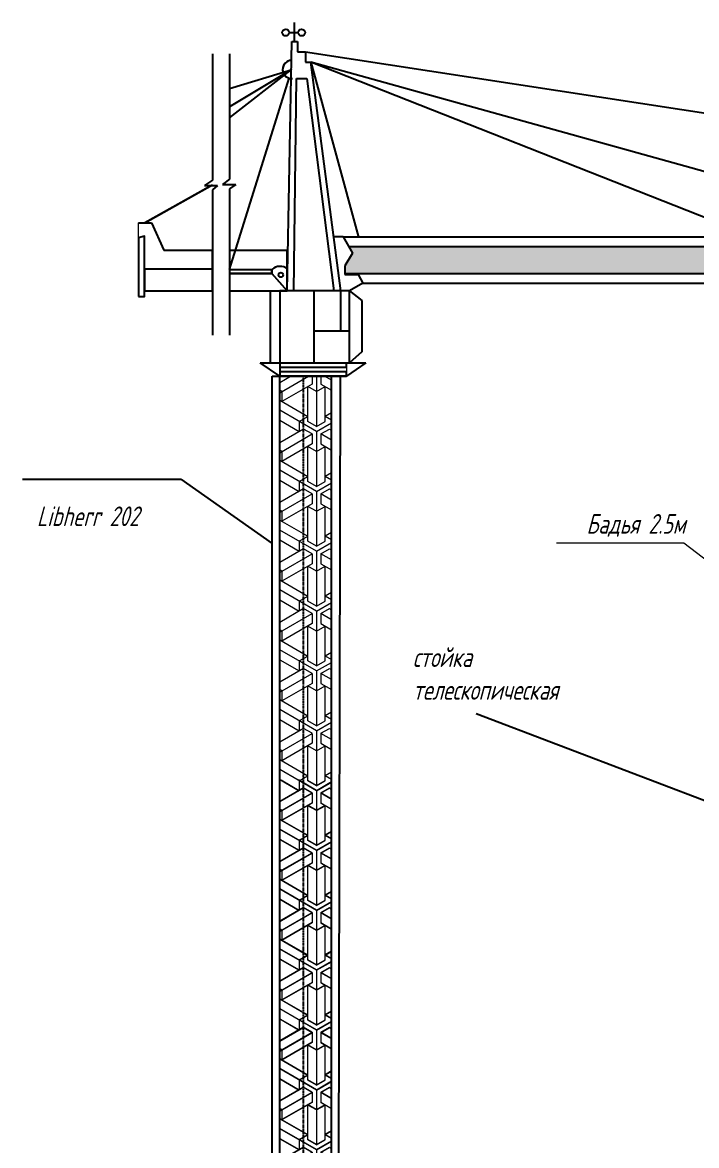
# Model space of a CAD drawing. Header units: millimetres. Extents: x 5763 to 12018931, y 39842 to 3600577.
# Drawn here: x 936872 to 951961, y 758712 to 783846 of the extents above; entities that cross this region are included whole.
import ezdxf

# ---------------------------------------------------------------- set-up
doc = ezdxf.new("R2010")
doc.units = ezdxf.units.MM
doc.linetypes.add('CENTER', pattern=[8, 5, -1, 1, -1])
doc.layers.add('1SERV2', color=9, linetype='Continuous')
doc.layers.add('AXESD', color=255, linetype='Continuous', lineweight=20)
doc.layers.add('Обвод', color=14, linetype='Continuous', lineweight=35)
doc.styles.get("Standard").update_dxf_attribs({"font": 'romans.shx', "width": 0.7, "oblique": 15, "height": 500})

msp = doc.modelspace()

# ---------------------------------------------------------------- hatches: boundary and pattern name
at = {"layer": 'AXESD'}
h = msp.add_hatch(dxfattribs=at)
h.set_pattern_fill('ESCHER', scale=21.978483, style=0)
h.set_pattern_definition([(60, (914171.9, 778230.34), (-669.905, 0.0005), [614.079, -55.8253]), (180, (914171.9, 778230.34), (334.952, -580.155), [614.079, -55.8253]), (300, (914171.9, 778230.34), (669.905, 0.0005), [614.079, -55.8253]), (60, (914227.7, 778230.34), (-669.905, 0.0005), [111.651, -558.2535]), (300, (914227.7, 778230.34), (669.905, 0.0005), [111.651, -558.2535]), (60, (914143.97, 778278.7), (-669.905, 0.0005), [111.651, -558.2535]), (180, (914143.97, 778278.7), (334.952, -580.155), [111.651, -558.2535]), (300, (914143.97, 778182), (669.905, 0.0005), [111.651, -558.2535]), (180, (914143.97, 778182), (334.952, -580.155), [111.651, -558.2535]), (60, (913948.6, 778230.34), (-669.905, 0.0005), [111.651, -558.2535]), (300, (913948.6, 778230.34), (669.905, 0.0005), [111.651, -558.2535]), (60, (914283.53, 778036.96), (-669.905, 0.0005), [111.651, -558.2535]), (180, (914283.53, 778036.96), (334.952, -580.155), [111.651, -558.2535]), (300, (914283.53, 778423.73), (669.905, 0.0005), [111.651, -558.2535]), (180, (914283.53, 778423.73), (334.952, -580.155), [111.651, -558.2535]), (0, (914283.53, 778327.04), (-334.952, 580.155), [390.7774, -279.127]), (0, (914283.53, 778133.65), (-334.952, 580.155), [390.7774, -279.127]), (120, (914199.8, 778375.4), (-669.905, -0.0005), [390.7774, -279.127]), (120, (914032.3, 778278.7), (-669.905, -0.0005), [390.7774, -279.127]), (240, (914032.3, 778182), (334.953, -580.1545), [390.7774, -279.127]), (240, (914199.8, 778085.3), (334.953, -580.1545), [390.7774, -279.127])])
h.paths.add_polyline_path([(944173.43991, 778833.55356), (970240.70582, 778833.55356, 0.0779389342), (970278.37306, 778783.90988), (970749.65961, 778230.34444), (944085.84615, 778230.34444), (944085.84615, 778400.40986), (944257.36445, 778683.29904)])
h = msp.add_hatch(dxfattribs=at)
h.set_pattern_fill('ESCHER', scale=43.956965, angle=90, style=0)
h.set_pattern_definition([(150, (941132.7, 753253.9), (-0.001, -1339.81), [1228.16, -111.65]), (270, (941132.7, 753253.9), (1160.31, 669.904), [1228.16, -111.65]), (30, (941132.7, 753253.9), (-0.001, 1339.81), [1228.16, -111.65]), (150, (941132.7, 753365.6), (-0.001, -1339.81), [223.3, -1116.51]), (30, (941132.7, 753365.6), (-0.001, 1339.81), [223.3, -1116.51]), (150, (941036, 753198.1), (-0.001, -1339.81), [223.3, -1116.51]), (270, (941036, 753198.1), (1160.31, 669.904), [223.3, -1116.51]), (30, (941229.4, 753198.1), (-0.001, 1339.81), [223.3, -1116.51]), (270, (941229.4, 753198.1), (1160.31, 669.904), [223.3, -1116.51]), (150, (941132.7, 752807.3), (-0.001, -1339.81), [223.3, -1116.51]), (30, (941132.7, 752807.3), (-0.001, 1339.81), [223.3, -1116.51]), (150, (941519.5, 753477.2), (-0.001, -1339.81), [223.3, -1116.51]), (270, (941519.5, 753477.2), (1160.31, 669.904), [223.3, -1116.51]), (30, (940746, 753477.2), (-0.001, 1339.81), [223.3, -1116.51]), (270, (940746, 753477.2), (1160.31, 669.904), [223.3, -1116.51]), (90, (940939.3, 753477.2), (-1160.31, -669.904), [781.555, -558.253]), (90, (941326.1, 753477.2), (-1160.31, -669.904), [781.555, -558.253]), (210, (940842.6, 753309.8), (0.001, -1339.81), [781.555, -558.253]), (210, (941036, 752974.8), (0.001, -1339.81), [781.555, -558.253]), (330, (941229.4, 752974.8), (1160.31, 669.906), [781.555, -558.253]), (330, (941422.8, 753309.8), (1160.31, 669.906), [781.555, -558.253])])
h.paths.add_polyline_path([(942631.77133, 775927.90165), (943788.82288, 775927.90165), (943788.82288, 753253.94108), (942631.77133, 753253.94108)])
h = msp.add_hatch(dxfattribs=at)
h.set_pattern_fill('ESCHER', scale=43.956965, angle=90, style=0)
h.set_pattern_definition([(150, (941130.7, 747902.6), (-0.001, -1339.81), [1228.16, -111.65]), (270, (941130.7, 747902.6), (1160.31, 669.904), [1228.16, -111.65]), (30, (941130.7, 747902.6), (-0.001, 1339.81), [1228.16, -111.65]), (150, (941130.7, 748014.3), (-0.001, -1339.81), [223.3, -1116.51]), (30, (941130.7, 748014.3), (-0.001, 1339.81), [223.3, -1116.51]), (150, (941034, 747846.8), (-0.001, -1339.81), [223.3, -1116.51]), (270, (941034, 747846.8), (1160.31, 669.904), [223.3, -1116.51]), (30, (941227.4, 747846.8), (-0.001, 1339.81), [223.3, -1116.51]), (270, (941227.4, 747846.8), (1160.31, 669.904), [223.3, -1116.51]), (150, (941130.7, 747456), (-0.001, -1339.81), [223.3, -1116.51]), (30, (941130.7, 747456), (-0.001, 1339.81), [223.3, -1116.51]), (150, (941517.4, 748126), (-0.001, -1339.81), [223.3, -1116.51]), (270, (941517.4, 748126), (1160.31, 669.904), [223.3, -1116.51]), (30, (940743.9, 748126), (-0.001, 1339.81), [223.3, -1116.51]), (270, (940743.9, 748126), (1160.31, 669.904), [223.3, -1116.51]), (90, (940937.3, 748126), (-1160.31, -669.904), [781.555, -558.25]), (90, (941324, 748126), (-1160.31, -669.904), [781.555, -558.25]), (210, (940840.6, 747958.5), (0.001, -1339.81), [781.555, -558.25]), (210, (941034, 747623.5), (0.001, -1339.81), [781.555, -558.25]), (330, (941227.4, 747623.5), (1160.31, 669.906), [781.555, -558.25]), (330, (941420.7, 747958.5), (1160.31, 669.906), [781.555, -558.25])])
h.paths.add_polyline_path([(943790.87419, 748873.0035), (942633.82264, 748873.0035), (942633.82264, 766892.52056), (943790.87419, 766892.52056)])

# ---------------------------------------------------------------- linework, layer by layer
at = {"color": 0}
for p, q in [((941122.57746, 783141.98338), (941122.57746, 780318.66735)), ((941507.42545, 783141.98338), (941507.42545, 780338.68945)), ((941507.42545, 782368.83686), (942887.76413, 782789.53095)), ((942887.76413, 782789.53095), (941507.42545, 781957.1182)), ((941507.42545, 781711.70998), (942887.66304, 782783.8378)), ((941507.42545, 778318.2469), (942839.17006, 782598.73114)), ((941507.42545, 781957.1182), (941507.42545, 781711.70998)), ((939613.74707, 779359.82728), (941122.57746, 780212.14981)), ((941100.8769, 780199.89139), (939613.74707, 779359.82728)), ((941122.57746, 780318.66735), (940945.61001, 780199.89139)), ((940945.61001, 780199.89139), (941239.33696, 780199.89139)), ((941239.33696, 780199.89139), (941122.57746, 780103.79029)), ((941507.42545, 780338.68945), (941346.4811, 780219.9135)), ((941346.4811, 780219.9135), (941651.20465, 780219.9135)), ((941651.20465, 780219.9135), (941507.42545, 780123.81239)), ((941122.57746, 780103.79029), (941122.57746, 776845.18285)), ((941507.42545, 780123.81239), (941507.42545, 776845.18285)), ((939470.08199, 779359.82728), (939757.41216, 779359.82728)), ((939757.41216, 779359.82728), (940033.8211, 778747.6949)), ((939606.33735, 779059.86691), (939470.08199, 779027.58018)), ((939470.08199, 779027.58018), (939470.08199, 777713.14732)), ((939606.33735, 778324.54614), (939606.33735, 779059.86691)), ((940033.8211, 778747.6949), (941122.57746, 778747.6949)), ((941122.57746, 778747.6949), (941122.57746, 778324.54614)), ((941122.57746, 777838.68183), (941122.57746, 778747.6949)), ((941507.42545, 778747.6949), (942815.99431, 778747.6949)), ((942799.8532, 777838.68183), (942799.8532, 778747.6949)), ((941122.57746, 778324.54614), (939606.33735, 778324.54614)), ((939606.33735, 778324.54614), (939606.33735, 777838.68183)), ((942457.6529, 778230.34444), (941507.02849, 778230.34444)), ((941507.42545, 778318.2469), (942457.6529, 778318.2469)), ((942457.6529, 778318.2469), (942457.6529, 778230.34444)), ((942457.6529, 778230.34444), (942457.6529, 778318.2469)), ((942799.8532, 777838.68183), (942457.6529, 778230.34444)), ((939470.08199, 777713.14732), (939606.33735, 777713.14732)), ((939606.33735, 777713.14732), (939606.33735, 777838.68183)), ((939606.33735, 777838.68183), (941122.57746, 777838.68183)), ((941507.42545, 777838.68183), (942799.8532, 777838.68183)), ((942413.37327, 777838.68183), (942413.37327, 776231.29817)), ((942194.97521, 776231.29817), (944560.91796, 776231.29817)), ((942630.88858, 775928.5148), (942194.97521, 776231.29817)), ((942631.77133, 776231.29817), (942630.88858, 775928.5148)), ((942631.77133, 776231.29817), (942631.77133, 776130.166)), ((944560.91796, 776231.29817), (944127.22763, 775927.90165)), ((944127.22763, 776130.166), (944127.22763, 776231.29817)), ((944127.22763, 775927.90165), (942630.88858, 775928.5148)), ((942630.88858, 775928.5148), (944127.22763, 775927.90165)), ((942631.77133, 776130.166), (944127.22763, 776130.166)), ((944127.22763, 776029.03382), (942631.77133, 776029.03382)), ((944127.22763, 775927.90165), (944127.22763, 776029.03382)), ((940416.38967, 773624.63237), (942460.76979, 772186.24333))]:
    msp.add_line(p, q, dxfattribs=at)
msp.add_line((953435.5767, 765929.83633), (947025.86117, 768374.39773))
msp.add_circle((942655.80522, 778195.3501), 51.87808, dxfattribs=at)
msp.add_arc((942899.65968, 782793.15643), 203.61775, 92.313229737, 265.652211769, dxfattribs=at)
at = {"layer": '1SERV2', "color": 7}
msp.add_line((936872.11103, 773624.63237), (940416.38967, 773624.63237), dxfattribs=at)
at = {"layer": 'AXESD', "color": 7, "lineweight": 25}
for p, q in [((943209.26473, 783186.27645), (970256.75262, 779049.24617)), ((944052.96498, 779049.24617), (970256.75262, 779049.24617)), ((944173.43991, 778833.55356), (970240.70582, 778833.55356)), ((944085.84615, 778230.34444), (970933.11083, 778230.34444)), ((944488.91413, 778014.65183), (970933.11083, 778014.65183)), ((943939.20943, 748873.0035), (943989.67163, 775927.90165))]:
    msp.add_line(p, q, dxfattribs=at)
at = {"layer": 'AXESD'}
for p, q in [((941122.57746, 783141.98338), (941122.57746, 780318.66735)), ((941507.42545, 783141.98338), (941507.42545, 780338.68945)), ((942899.65968, 782793.15643), (941507.42545, 781957.1182)), ((942899.65968, 782793.15643), (941507.42545, 782368.83686)), ((942899.65968, 782793.15643), (941507.42545, 781711.70998)), ((939613.74707, 779359.82728), (941122.57746, 780212.14981)), ((941122.57746, 780318.66735), (940945.61001, 780199.89139)), ((940945.61001, 780199.89139), (941239.33696, 780199.89139)), ((941239.33696, 780199.89139), (941122.57746, 780103.79029)), ((941507.42545, 780338.68945), (941346.4811, 780219.9135)), ((941346.4811, 780219.9135), (941651.20465, 780219.9135)), ((941651.20465, 780219.9135), (941507.42545, 780123.81239)), ((941122.57746, 780103.79029), (941122.57746, 776845.18285)), ((941507.42545, 780123.81239), (941507.42545, 776845.18285)), ((939470.08199, 779027.58018), (939470.08199, 779359.82728)), ((939470.08199, 779359.82728), (939757.41216, 779359.82728)), ((939757.41216, 779359.82728), (940033.8211, 778747.6949)), ((940033.8211, 778747.6949), (941122.57746, 778747.6949)), ((941507.42545, 778747.6949), (942815.99348, 778747.64822)), ((941122.57746, 778324.54614), (939606.33735, 778324.54614)), ((941122.57746, 777838.68183), (939606.33735, 777838.68183)), ((942631.77133, 777838.68183), (941507.02849, 777838.68183)), ((942413.37327, 776231.29817), (942413.37327, 777838.68183)), ((942631.77133, 776231.29817), (942194.97521, 776231.29817)), ((942194.97521, 776231.29817), (942631.77133, 775927.90165)), ((942631.77133, 776231.29817), (942631.77133, 776231.29817)), ((942631.77133, 776130.166), (942631.77133, 776231.29817)), ((944560.91796, 776231.29817), (942631.77133, 776231.29817)), ((944127.22763, 776231.29817), (944127.22763, 776231.29817)), ((944127.22763, 776231.29817), (944127.22763, 776130.166)), ((944127.22763, 775927.90165), (944560.91796, 776231.29817)), ((944127.22763, 776130.166), (942631.77133, 776130.166)), ((944127.22763, 776029.03382), (942631.77133, 776029.03382)), ((944127.22763, 775927.90165), (942631.77133, 775927.90165)), ((944127.22763, 776130.166), (944127.22763, 776029.03382)), ((944127.22763, 776029.03382), (944127.22763, 775927.90165)), ((940416.38967, 773624.63237), (942463.92007, 772184.02685))]:
    msp.add_line(p, q, dxfattribs=at)
at = {"layer": 'AXESD', "color": 7}
for p, q in [((951679.37472, 772195.42793), (948829.27774, 772195.42793)), ((953718.47633, 770628.51899), (951679.37472, 772195.42793))]:
    msp.add_line(p, q, dxfattribs=at)
at = {"layer": 'Обвод', "color": 7, "lineweight": 25}
for p, q in [((942962.56868, 783416.9619), (942962.56868, 783846.00708)), ((942843.77744, 783620.61631), (943043.19519, 783620.61631)), ((942799.8532, 777838.68183), (942898.90526, 783416.9619)), ((942898.90526, 783416.9619), (943026.2321, 783416.9619)), ((943026.2321, 783416.9619), (943026.2321, 783186.27645)), ((943026.2321, 783186.27645), (943209.26473, 783186.27645)), ((943209.26473, 783186.27645), (943209.26473, 782955.59131)), ((943209.26473, 782955.59131), (943328.63347, 782955.59131)), ((943328.63347, 782955.59131), (944392.30903, 779038.80781)), ((953227.63303, 779049.24617), (943328.63347, 782955.59131)), ((957385.7222, 779049.24617), (943328.63347, 782955.59131)), ((944000.56599, 777838.68183), (943328.63347, 782955.59131)), ((941507.42545, 778318.2469), (942839.17006, 782598.73114)), ((942945.57517, 777838.68183), (943006.52802, 782593.48154)), ((943006.52802, 782593.48154), (943241.33956, 782593.48154)), ((943241.33956, 782593.48154), (943839.05932, 777838.68183)), ((944052.96498, 779049.24617), (943841.59942, 779049.24617)), ((944052.96498, 779049.24617), (944257.36445, 778683.29904)), ((944257.36445, 778683.29904), (944085.84615, 778400.40986)), ((941507.02849, 778230.34444), (942457.6529, 778230.34444)), ((941507.42545, 778318.2469), (942457.6529, 778318.2469)), ((942457.6529, 778318.2469), (942457.6529, 778230.34444)), ((942457.6529, 778230.34444), (942457.6529, 778274.29567)), ((942457.6529, 778230.34444), (942799.8532, 777838.68183)), ((944085.84615, 778400.40986), (944085.84615, 778203.24472)), ((944085.84615, 778203.24472), (944386.00305, 778203.24472)), ((944386.00305, 778203.24472), (944488.91413, 778014.65183)), ((944488.91413, 778014.65183), (944191.8478, 777838.68183)), ((942799.8532, 777838.68183), (942631.77133, 777838.68183)), ((942631.77133, 777838.68183), (942631.77133, 776231.29817)), ((944191.8478, 777838.68183), (942799.8532, 777838.68183)), ((943401.6758, 776231.29817), (943401.6758, 777838.68183)), ((944000.56599, 776934.21546), (944000.56599, 777838.68183)), ((944191.8478, 776231.29817), (944191.8478, 777838.68183)), ((944191.8478, 777838.68183), (944466.80974, 777623.95604)), ((944466.80974, 777623.95604), (944466.80974, 776473.02601)), ((944191.8478, 776934.21546), (943401.6758, 776934.21546)), ((944466.80974, 776473.02601), (944191.8478, 776231.29817)), ((942631.77133, 776231.29817), (943788.82288, 776231.29817)), ((943788.82288, 776231.29817), (944191.8478, 776231.29817)), ((942460.76979, 748873.0035), (942460.76979, 775928.5148)), ((942460.76979, 775928.5148), (943788.82288, 775928.5148)), ((942631.77133, 748873.0035), (942631.77133, 775927.90165)), ((943788.82288, 748873.0035), (943788.82288, 775927.90165))]:
    msp.add_line(p, q, dxfattribs=at)
at = {"layer": 'Обвод', "color": 7, "linetype": 'CENTER', "lineweight": 25}
msp.add_line((943159.05076, 775928.5148), (943159.05076, 746072.60333), dxfattribs=at)
at = {"layer": 'Обвод', "color": 7, "lineweight": 25}
msp.add_lwpolyline([(939470.08199, 777713.14732), (939606.33735, 777713.14732), (939606.33735, 779059.86691), (939470.08199, 779027.58018)], close=True, dxfattribs=at)
for centre, radius in [((942766.2256, 783620.61631), 77.55184), ((943120.74704, 783620.61631), 77.55184), ((942655.80522, 778195.3501), 51.87808)]:
    msp.add_circle(centre, radius, dxfattribs=at)
for centre, radius, start, end in [((942899.65968, 782793.15643), 203.61775, 93.042989684, 273.876629685), ((942641.04458, 778113.64016), 274.76613, 52.42354575, 131.870286085)]:
    msp.add_arc(centre, radius, start, end, dxfattribs=at)

# ---------------------------------------------------------------- texts
at = {"layer": '1SERV2', "color": 7}
for s, insert, char_height, width, attachment_point in [('Libherr 202', (937194.88896, 773014.46583), 439.5696516, 3346.6595742, 1), ('Бадья 2.5м', (951710.17882, 772844.86463), 439.569652, 3652.9255278, 3), ('стойка телескопическая', (945609.86725, 769860.32859), 439.5696516, 4329.25986, 1)]:
    msp.add_mtext(s, dxfattribs=dict(at, insert=insert, char_height=char_height, width=width, attachment_point=attachment_point))

doc.saveas('drawing.dxf')
